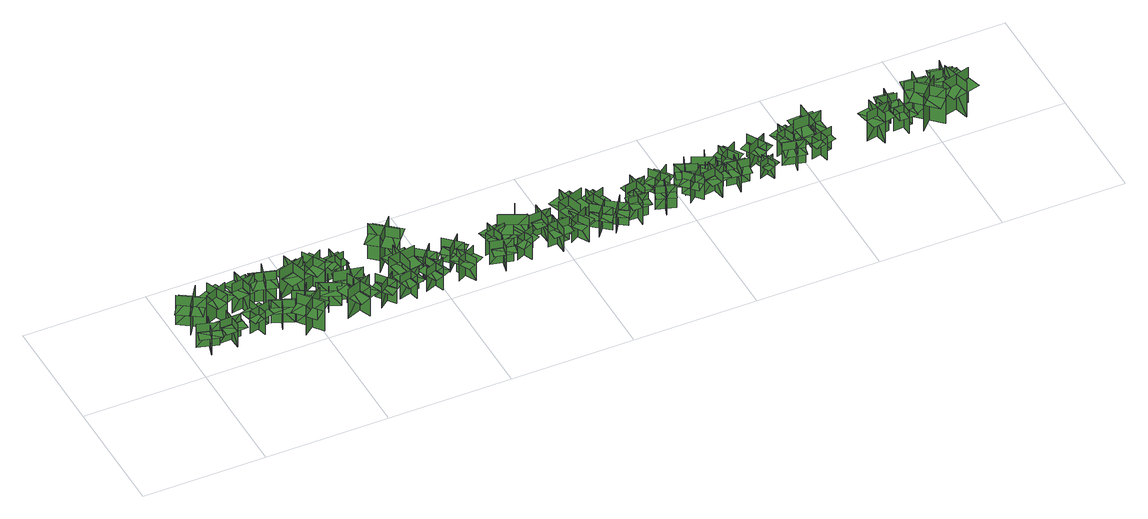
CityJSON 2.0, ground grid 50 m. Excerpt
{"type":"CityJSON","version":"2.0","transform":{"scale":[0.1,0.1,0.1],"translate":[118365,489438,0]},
"CityObjects":{
"tree1":{"type":"SolitaryVegetationObject","geometry":[{"type":"MultiSurface","lod":"1","boundaries":[[[0,1,2]],[[0,2,3]],[[4,5,6]],[[4,6,7]],[[8,9,10]],[[8,10,11]],[[8,11,12]],[[8,12,13]]]}]},
"tree2":{"type":"SolitaryVegetationObject","geometry":[{"type":"MultiSurface","lod":"1","boundaries":[[[14,15,16]],[[14,16,17]],[[18,19,20]],[[18,20,21]],[[22,23,24]],[[22,24,25]],[[22,25,26]],[[22,26,27]]]}]},
"tree3":{"type":"SolitaryVegetationObject","geometry":[{"type":"MultiSurface","lod":"1","boundaries":[[[28,29,30]],[[28,30,31]],[[32,33,34]],[[32,34,35]],[[36,37,38]],[[36,38,39]],[[36,39,40]],[[36,40,41]]]}]},
"tree4":{"type":"SolitaryVegetationObject","geometry":[{"type":"MultiSurface","lod":"1","boundaries":[[[42,43,44]],[[42,44,45]],[[46,47,48]],[[46,48,49]],[[50,51,52]],[[50,52,53]],[[50,53,54]],[[50,54,55]]]}]},
"tree5":{"type":"SolitaryVegetationObject","geometry":[{"type":"MultiSurface","lod":"1","boundaries":[[[56,57,58]],[[56,58,59]],[[60,61,62]],[[60,62,63]],[[64,65,66]],[[64,66,67]],[[64,67,68]],[[64,68,69]]]}]},
"tree6":{"type":"SolitaryVegetationObject","geometry":[{"type":"MultiSurface","lod":"1","boundaries":[[[70,71,72]],[[70,72,73]],[[74,75,76]],[[74,76,77]],[[78,79,80]],[[78,80,81]],[[78,81,82]],[[78,82,83]]]}]},
"tree7":{"type":"SolitaryVegetationObject","geometry":[{"type":"MultiSurface","lod":"1","boundaries":[[[84,85,86]],[[84,86,87]],[[88,89,90]],[[88,90,91]],[[92,93,94]],[[92,94,95]],[[92,95,96]],[[92,96,97]]]}]},
"tree8":{"type":"SolitaryVegetationObject","geometry":[{"type":"MultiSurface","lod":"1","boundaries":[[[98,99,100]],[[98,100,101]],[[102,103,104]],[[102,104,105]],[[106,107,108]],[[106,108,109]],[[106,109,110]],[[106,110,111]]]}]},
"tree9":{"type":"SolitaryVegetationObject","geometry":[{"type":"MultiSurface","lod":"1","boundaries":[[[112,113,114]],[[112,114,115]],[[116,117,118]],[[116,118,119]],[[120,121,122]],[[120,122,123]],[[120,123,124]],[[120,124,125]]]}]},
"tree10":{"type":"SolitaryVegetationObject","geometry":[{"type":"MultiSurface","lod":"1","boundaries":[[[126,127,128]],[[126,128,129]],[[130,131,132]],[[130,132,133]],[[134,135,136]],[[134,136,137]],[[134,137,138]],[[134,138,139]]]}]},
"tree11":{"type":"SolitaryVegetationObject","geometry":[{"type":"MultiSurface","lod":"1","boundaries":[[[140,141,142]],[[140,142,143]],[[144,145,146]],[[144,146,147]],[[148,149,150]],[[148,150,151]],[[148,151,152]],[[148,152,153]]]}]},
"tree12":{"type":"SolitaryVegetationObject","geometry":[{"type":"MultiSurface","lod":"1","boundaries":[[[154,155,156]],[[154,156,157]],[[158,159,160]],[[158,160,161]],[[162,163,164]],[[162,164,165]],[[162,165,166]],[[162,166,167]]]}]},
"tree13":{"type":"SolitaryVegetationObject","geometry":[{"type":"MultiSurface","lod":"1","boundaries":[[[168,169,170]],[[168,170,171]],[[172,173,174]],[[172,174,175]],[[176,177,178]],[[176,178,179]],[[176,179,180]],[[176,180,181]]]}]},
"tree14":{"type":"SolitaryVegetationObject","geometry":[{"type":"MultiSurface","lod":"1","boundaries":[[[182,183,184]],[[182,184,185]],[[186,187,188]],[[186,188,189]],[[190,191,192]],[[190,192,193]],[[190,193,194]],[[190,194,195]]]}]},
"tree15":{"type":"SolitaryVegetationObject","geometry":[{"type":"MultiSurface","lod":"1","boundaries":[[[196,197,198]],[[196,198,199]],[[200,201,202]],[[200,202,203]],[[204,205,206]],[[204,206,207]],[[204,207,208]],[[204,208,209]]]}]},
"tree16":{"type":"SolitaryVegetationObject","geometry":[{"type":"MultiSurface","lod":"1","boundaries":[[[210,211,212]],[[210,212,213]],[[214,215,216]],[[214,216,217]],[[218,219,220]],[[218,220,221]],[[218,221,222]],[[218,222,223]]]}]},
"tree17":{"type":"SolitaryVegetationObject","geometry":[{"type":"MultiSurface","lod":"1","boundaries":[[[224,225,226]],[[224,226,227]],[[228,229,230]],[[228,230,231]],[[232,233,234]],[[232,234,235]],[[232,235,236]],[[232,236,237]]]}]},
"tree18":{"type":"SolitaryVegetationObject","geometry":[{"type":"MultiSurface","lod":"1","boundaries":[[[238,239,240]],[[238,240,241]],[[242,243,244]],[[242,244,245]],[[246,247,248]],[[246,248,249]],[[246,249,250]],[[246,250,251]]]}]},
"tree19":{"type":"SolitaryVegetationObject","geometry":[{"type":"MultiSurface","lod":"1","boundaries":[[[252,253,254]],[[252,254,255]],[[256,257,258]],[[256,258,259]],[[260,261,262]],[[260,262,263]],[[260,263,264]],[[260,264,265]]]}]},
"tree20":{"type":"SolitaryVegetationObject","geometry":[{"type":"MultiSurface","lod":"1","boundaries":[[[266,267,268]],[[266,268,269]],[[270,271,272]],[[270,272,273]],[[274,275,276]],[[274,276,277]],[[274,277,278]],[[274,278,279]]]}]},
"tree21":{"type":"SolitaryVegetationObject","geometry":[{"type":"MultiSurface","lod":"1","boundaries":[[[280,281,282]],[[280,282,283]],[[284,285,286]],[[284,286,287]],[[288,289,290]],[[288,290,291]],[[288,291,292]],[[288,292,293]]]}]},
"tree22":{"type":"SolitaryVegetationObject","geometry":[{"type":"MultiSurface","lod":"1","boundaries":[[[294,295,296]],[[294,296,297]],[[298,299,300]],[[298,300,301]],[[302,303,304]],[[302,304,305]],[[302,305,306]],[[302,306,307]]]}]},
"tree23":{"type":"SolitaryVegetationObject","geometry":[{"type":"MultiSurface","lod":"1","boundaries":[[[308,309,310]],[[308,310,311]],[[312,313,314]],[[312,314,315]],[[316,317,318]],[[316,318,319]],[[316,319,320]],[[316,320,321]]]}]},
"tree24":{"type":"SolitaryVegetationObject","geometry":[{"type":"MultiSurface","lod":"1","boundaries":[[[322,323,324]],[[322,324,325]],[[326,327,328]],[[326,328,329]],[[330,331,332]],[[330,332,333]],[[330,333,334]],[[330,334,335]]]}]},
"tree25":{"type":"SolitaryVegetationObject","geometry":[{"type":"MultiSurface","lod":"1","boundaries":[[[336,337,338]],[[336,338,339]],[[340,341,342]],[[340,342,343]],[[344,345,346]],[[344,346,347]],[[344,347,348]],[[344,348,349]]]}]},
"tree26":{"type":"SolitaryVegetationObject","geometry":[{"type":"MultiSurface","lod":"1","boundaries":[[[350,351,352]],[[350,352,353]],[[354,355,356]],[[354,356,357]],[[358,359,360]],[[358,360,361]],[[358,361,362]],[[358,362,363]]]}]},
"tree27":{"type":"SolitaryVegetationObject","geometry":[{"type":"MultiSurface","lod":"1","boundaries":[[[364,365,366]],[[364,366,367]],[[368,369,370]],[[368,370,371]],[[372,373,374]],[[372,374,375]],[[372,375,376]],[[372,376,377]]]}]},
"tree28":{"type":"SolitaryVegetationObject","geometry":[{"type":"MultiSurface","lod":"1","boundaries":[[[378,379,380]],[[378,380,381]],[[382,383,384]],[[382,384,385]],[[386,387,388]],[[386,388,389]],[[386,389,390]],[[386,390,391]]]}]},
"tree29":{"type":"SolitaryVegetationObject","geometry":[{"type":"MultiSurface","lod":"1","boundaries":[[[392,393,394]],[[392,394,395]],[[396,397,398]],[[396,398,399]],[[400,401,402]],[[400,402,403]],[[400,403,404]],[[400,404,405]]]}]},
"tree30":{"type":"SolitaryVegetationObject","geometry":[{"type":"MultiSurface","lod":"1","boundaries":[[[406,407,408]],[[406,408,409]],[[410,411,412]],[[410,412,413]],[[414,415,416]],[[414,416,417]],[[414,417,418]],[[414,418,419]]]}]},
"tree31":{"type":"SolitaryVegetationObject","geometry":[{"type":"MultiSurface","lod":"1","boundaries":[[[420,421,422]],[[420,422,423]],[[424,425,426]],[[424,426,427]],[[428,429,430]],[[428,430,431]],[[428,431,432]],[[428,432,433]]]}]},
"tree32":{"type":"SolitaryVegetationObject","geometry":[{"type":"MultiSurface","lod":"1","boundaries":[[[434,435,436]],[[434,436,437]],[[438,439,440]],[[438,440,441]],[[442,443,444]],[[442,444,445]],[[442,445,446]],[[442,446,447]]]}]},
"tree33":{"type":"SolitaryVegetationObject","geometry":[{"type":"MultiSurface","lod":"1","boundaries":[[[448,449,450]],[[448,450,451]],[[452,453,454]],[[452,454,455]],[[456,457,458]],[[456,458,459]],[[456,459,460]],[[456,460,461]]]}]},
"tree34":{"type":"SolitaryVegetationObject","geometry":[{"type":"MultiSurface","lod":"1","boundaries":[[[462,463,464]],[[462,464,465]],[[466,467,468]],[[466,468,469]],[[470,471,472]],[[470,472,473]],[[470,473,474]],[[470,474,475]]]}]},
"tree35":{"type":"SolitaryVegetationObject","geometry":[{"type":"MultiSurface","lod":"1","boundaries":[[[476,477,478]],[[476,478,479]],[[480,481,482]],[[480,482,483]],[[484,485,486]],[[484,486,487]],[[484,487,488]],[[484,488,489]]]}]},
"tree36":{"type":"SolitaryVegetationObject","geometry":[{"type":"MultiSurface","lod":"1","boundaries":[[[490,491,492]],[[490,492,493]],[[494,495,496]],[[494,496,497]],[[498,499,500]],[[498,500,501]],[[498,501,502]],[[498,502,503]]]}]},
"tree37":{"type":"SolitaryVegetationObject","geometry":[{"type":"MultiSurface","lod":"1","boundaries":[[[504,505,506]],[[504,506,507]],[[508,509,510]],[[508,510,511]],[[512,513,514]],[[512,514,515]],[[512,515,516]],[[512,516,517]]]}]},
"tree38":{"type":"SolitaryVegetationObject","geometry":[{"type":"MultiSurface","lod":"1","boundaries":[[[518,519,520]],[[518,520,521]],[[522,523,524]],[[522,524,525]],[[526,527,528]],[[526,528,529]],[[526,529,530]],[[526,530,531]]]}]},
"tree39":{"type":"SolitaryVegetationObject","geometry":[{"type":"MultiSurface","lod":"1","boundaries":[[[532,533,534]],[[532,534,535]],[[536,537,538]],[[536,538,539]],[[540,541,542]],[[540,542,543]],[[540,543,544]],[[540,544,545]]]}]},
"tree40":{"type":"SolitaryVegetationObject","geometry":[{"type":"MultiSurface","lod":"1","boundaries":[[[546,547,548]],[[546,548,549]],[[550,551,552]],[[550,552,553]],[[554,555,556]],[[554,556,557]],[[554,557,558]],[[554,558,559]]]}]},
"tree41":{"type":"SolitaryVegetationObject","geometry":[{"type":"MultiSurface","lod":"1","boundaries":[[[560,561,562]],[[560,562,563]],[[564,565,566]],[[564,566,567]],[[568,569,570]],[[568,570,571]],[[568,571,572]],[[568,572,573]]]}]},
"tree42":{"type":"SolitaryVegetationObject","geometry":[{"type":"MultiSurface","lod":"1","boundaries":[[[574,575,576]],[[574,576,577]],[[578,579,580]],[[578,580,581]],[[582,583,584]],[[582,584,585]],[[582,585,586]],[[582,586,587]]]}]},
"tree43":{"type":"SolitaryVegetationObject","geometry":[{"type":"MultiSurface","lod":"1","boundaries":[[[588,589,590]],[[588,590,591]],[[592,593,594]],[[592,594,595]],[[596,597,598]],[[596,598,599]],[[596,599,600]],[[596,600,601]]]}]},
"tree44":{"type":"SolitaryVegetationObject","geometry":[{"type":"MultiSurface","lod":"1","boundaries":[[[602,603,604]],[[602,604,605]],[[606,607,608]],[[606,608,609]],[[610,611,612]],[[610,612,613]],[[610,613,614]],[[610,614,615]]]}]},
"tree45":{"type":"SolitaryVegetationObject","geometry":[{"type":"MultiSurface","lod":"1","boundaries":[[[616,617,618]],[[616,618,619]],[[620,621,622]],[[620,622,623]],[[624,625,626]],[[624,626,627]],[[624,627,628]],[[624,628,629]]]}]},
"tree46":{"type":"SolitaryVegetationObject","geometry":[{"type":"MultiSurface","lod":"1","boundaries":[[[630,631,632]],[[630,632,633]],[[634,635,636]],[[634,636,637]],[[638,639,640]],[[638,640,641]],[[638,641,642]],[[638,642,643]]]}]},
"tree47":{"type":"SolitaryVegetationObject","geometry":[{"type":"MultiSurface","lod":"1","boundaries":[[[644,645,646]],[[644,646,647]],[[648,649,650]],[[648,650,651]],[[652,653,654]],[[652,654,655]],[[652,655,656]],[[652,656,657]]]}]},
"tree48":{"type":"SolitaryVegetationObject","geometry":[{"type":"MultiSurface","lod":"1","boundaries":[[[658,659,660]],[[658,660,661]],[[662,663,664]],[[662,664,665]],[[666,667,668]],[[666,668,669]],[[666,669,670]],[[666,670,671]]]}]},
"tree49":{"type":"SolitaryVegetationObject","geometry":[{"type":"MultiSurface","lod":"1","boundaries":[[[672,673,674]],[[672,674,675]],[[676,677,678]],[[676,678,679]],[[680,681,682]],[[680,682,683]],[[680,683,684]],[[680,684,685]]]}]},
"tree50":{"type":"SolitaryVegetationObject","geometry":[{"type":"MultiSurface","lod":"1","boundaries":[[[686,687,688]],[[686,688,689]],[[690,691,692]],[[690,692,693]],[[694,695,696]],[[694,696,697]],[[694,697,698]],[[694,698,699]]]}]},
"tree51":{"type":"SolitaryVegetationObject","geometry":[{"type":"MultiSurface","lod":"1","boundaries":[[[700,701,702]],[[700,702,703]],[[704,705,706]],[[704,706,707]],[[708,709,710]],[[708,710,711]],[[708,711,712]],[[708,712,713]]]}]},
"tree52":{"type":"SolitaryVegetationObject","geometry":[{"type":"MultiSurface","lod":"1","boundaries":[[[714,715,716]],[[714,716,717]],[[718,719,720]],[[718,720,721]],[[722,723,724]],[[722,724,725]],[[722,725,726]],[[722,726,727]]]}]},
"tree53":{"type":"SolitaryVegetationObject","geometry":[{"type":"MultiSurface","lod":"1","boundaries":[[[728,729,730]],[[728,730,731]],[[732,733,734]],[[732,734,735]],[[736,737,738]],[[736,738,739]],[[736,739,740]],[[736,740,741]]]}]},
"tree54":{"type":"SolitaryVegetationObject","geometry":[{"type":"MultiSurface","lod":"1","boundaries":[[[742,743,744]],[[742,744,745]],[[746,747,748]],[[746,748,749]],[[750,751,752]],[[750,752,753]],[[750,753,754]],[[750,754,755]]]}]},
"tree55":{"type":"SolitaryVegetationObject","geometry":[{"type":"MultiSurface","lod":"1","boundaries":[[[756,757,758]],[[756,758,759]],[[760,761,762]],[[760,762,763]],[[764,765,766]],[[764,766,767]],[[764,767,768]],[[764,768,769]]]}]},
"tree56":{"type":"SolitaryVegetationObject","geometry":[{"type":"MultiSurface","lod":"1","boundaries":[[[770,771,772]],[[770,772,773]],[[774,775,776]],[[774,776,777]],[[778,779,780]],[[778,780,781]],[[778,781,782]],[[778,782,783]]]}]},
"tree57":{"type":"SolitaryVegetationObject","geometry":[{"type":"MultiSurface","lod":"1","boundaries":[[[784,785,786]],[[784,786,787]],[[788,789,790]],[[788,790,791]],[[792,793,794]],[[792,794,795]],[[792,795,796]],[[792,796,797]]]}]},
"tree58":{"type":"SolitaryVegetationObject","geometry":[{"type":"MultiSurface","lod":"1","boundaries":[[[798,799,800]],[[798,800,801]],[[802,803,804]],[[802,804,805]],[[806,807,808]],[[806,808,809]],[[806,809,810]],[[806,810,811]]]}]}
},
"vertices":[
[40,161,5],[124,135,5],[124,135,115],[40,161,115],[73,99,5],[98,183,5],[98,183,115],[73,99,115],[43,153,79],[32,114,79],[117,90,79],[128,129,79],[139,169,79],[54,192,79],
[118,327,4],[54,234,4],[54,234,145],[118,327,145],[29,310,4],[123,247,4],[123,247,145],[29,310,145],[107,326,100],[63,355,100],[1,260,100],[45,231,100],[89,203,100],[151,297,100],
[128,146,2],[216,149,2],[216,149,112],[128,146,112],[179,99,2],[176,187,2],[176,187,112],[179,99,112],[134,140,77],[136,100,77],[224,104,77],[222,145,77],[220,185,77],[132,181,77],
[223,299,4],[131,260,4],[131,260,143],[223,299,143],[162,324,4],[201,233,4],[201,233,143],[162,324,143],[162,324,104],[116,305,104],[155,213,104],[201,233,104],[246,252,104],[207,344,104],
[337,163,6],[251,142,6],[251,142,116],[337,163,116],[277,199,6],[298,113,6],[298,113,116],[277,199,116],[330,167,80],[320,207,80],[234,184,80],[245,145,80],[255,105,80],[340,128,80],
[242,276,6],[341,292,6],[341,292,145],[242,276,145],[296,237,6],[280,335,6],[280,335,145],[296,237,145],[296,237,106],[345,245,106],[329,343,106],[280,335,106],[231,327,106],[247,228,106],
[431,134,1],[349,167,1],[349,167,110],[431,134,110],[403,198,1],[370,116,1],[370,116,110],[403,198,110],[428,141,75],[443,179,75],[360,211,75],[346,173,75],[331,135,75],[413,103,75],
[419,271,7],[323,299,7],[323,299,145],[419,271,145],[387,330,7],[359,234,7],[359,234,145],[387,330,145],[387,330,107],[339,343,107],[312,248,107],[359,234,107],[407,220,107],[435,316,107],
[521,117,5],[433,46,5],[433,46,146],[521,117,146],[432,127,5],[503,38,5],[503,38,146],[432,127,146],[511,119,100],[478,159,100],[391,86,100],[424,46,100],[458,6,100],[544,79,100],
[505,196,6],[460,121,6],[460,121,116],[505,196,116],[437,179,6],[513,134,6],[513,134,116],[437,179,116],[497,195,80],[462,215,80],[418,138,80],[453,118,80],[489,98,80],[532,175,80],
[433,268,6],[542,299,6],[542,299,147],[433,268,147],[511,225,6],[480,333,6],[480,333,147],[511,225,147],[442,263,102],[457,213,102],[565,245,102],[550,295,102],[535,346,102],[426,313,102],
[622,137,6],[542,173,6],[542,173,116],[622,137,116],[597,203,6],[561,122,6],[561,122,116],[597,203,116],[619,145,80],[635,183,80],[554,217,80],[539,180,80],[523,142,80],[604,108,80],
[614,308,6],[529,257,6],[529,257,145],[614,308,145],[550,325,6],[601,239,6],[601,239,145],[550,325,145],[550,325,106],[507,300,106],[558,214,106],[601,239,106],[644,265,106],[593,350,106],
[646,143,6],[688,38,6],[688,38,147],[646,143,147],[611,61,6],[716,103,6],[716,103,147],[611,61,147],[642,134,102],[593,114,102],[637,9,102],[685,30,102],[734,50,102],[690,154,102],
[604,175,5],[714,150,5],[714,150,146],[604,175,146],[652,99,5],[677,209,5],[677,209,146],[652,99,146],[609,166,100],[598,114,100],[709,92,100],[720,143,100],[730,194,100],[619,217,100],
[673,253,7],[662,329,7],[662,329,114],[673,253,114],[704,294,7],[628,283,7],[628,283,114],[704,294,114],[704,294,84],[699,332,84],[622,321,84],[628,283,84],[633,245,84],[710,255,84],
[753,128,7],[807,59,7],[807,59,117],[753,128,117],[745,59,7],[814,113,7],[814,113,117],[745,59,117],[752,120,82],[720,94,82],[775,26,82],[807,51,82],[839,77,82],[783,146,82],
[866,136,7],[887,51,7],[887,51,117],[866,136,117],[830,76,7],[915,98,7],[915,98,117],[830,76,117],[861,130,82],[822,119,82],[845,34,82],[884,45,82],[923,55,82],[900,140,82],
[882,103,5],[866,215,5],[866,215,146],[882,103,146],[936,176,5],[824,159,5],[824,159,146],[936,176,146],[889,111,100],[941,120,100],[922,232,100],[871,223,100],[819,215,100],[838,103,100],
[916,257,3],[824,336,3],[824,336,172],[916,257,172],[911,337,3],[831,245,3],[831,245,172],[911,337,172],[911,337,125],[865,377,125],[785,285,125],[831,245,125],[877,206,125],[957,298,125],
[962,135,6],[994,53,6],[994,53,115],[962,135,115],[934,71,6],[1016,103,6],[1016,103,115],[934,71,115],[958,127,80],[920,112,80],[954,31,80],[992,46,80],[1029,62,80],[995,143,80],
[943,198,5],[1011,142,5],[1011,142,114],[943,198,114],[949,129,5],[1006,196,5],[1006,196,114],[949,129,114],[943,190,79],[918,159,79],[986,103,79],[1012,135,79],[1037,166,79],[969,222,79],
[1125,48,5],[1084,125,5],[1084,125,115],[1125,48,115],[1146,114,5],[1068,73,5],[1068,73,115],[1146,114,115],[1128,55,80],[1164,75,80],[1121,152,80],[1085,132,80],[1050,113,80],[1092,36,80],
[1060,204,4],[1124,144,4],[1124,144,114],[1060,204,114],[1062,134,4],[1122,198,4],[1122,198,114],[1062,134,114],[1060,195,78],[1032,165,78],[1098,107,78],[1125,137,78],[1152,167,78],[1087,226,78],
[1210,107,6],[1296,86,6],[1296,86,116],[1210,107,116],[1247,47,6],[1267,133,6],[1267,133,116],[1247,47,116],[1214,100,80],[1205,60,80],[1291,41,80],[1300,81,80],[1309,120,80],[1223,139,80],
[1266,119,6],[1246,204,6],[1246,204,116],[1266,119,116],[1303,178,6],[1217,158,6],[1217,158,116],[1303,178,116],[1271,125,81],[1311,136,81],[1289,221,81],[1249,211,81],[1210,201,81],[1232,115,81],
[1391,119,6],[1311,84,6],[1311,84,116],[1391,119,116],[1326,145,6],[1362,64,6],[1362,64,116],[1326,145,116],[1384,123,81],[1367,160,81],[1287,123,81],[1304,86,81],[1321,49,81],[1401,86,81],
[1369,226,6],[1320,124,6],[1320,124,147],[1369,226,147],[1284,196,6],[1387,147,6],[1387,147,147],[1284,196,147],[1359,223,101],[1312,245,101],[1264,142,101],[1312,120,101],[1359,98,101],[1407,201,101],
[1403,174,7],[1491,180,7],[1491,180,116],[1403,174,116],[1456,128,7],[1450,216,7],[1450,216,116],[1456,128,116],[1409,168,81],[1412,128,81],[1500,135,81],[1496,176,81],[1493,216,81],[1405,209,81],
[1483,52,7],[1480,140,7],[1480,140,117],[1483,52,117],[1531,104,7],[1443,100,7],[1443,100,117],[1531,104,117],[1489,58,81],[1530,60,81],[1525,148,81],[1484,146,81],[1443,144,81],[1448,56,81],
[1590,59,8],[1546,136,8],[1546,136,117],[1590,59,117],[1608,127,8],[1531,83,8],[1531,83,117],[1608,127,117],[1592,67,82],[1627,88,82],[1582,164,82],[1547,143,82],[1512,122,82],[1557,46,82],
[1583,117,6],[1549,225,6],[1549,225,147],[1583,117,147],[1625,197,6],[1517,163,6],[1517,163,147],[1625,197,147],[1589,126,102],[1638,143,102],[1602,250,102],[1553,234,102],[1503,217,102],[1539,110,102],
[1630,137,7],[1698,81,7],[1698,81,117],[1630,137,117],[1637,68,7],[1692,136,7],[1692,136,117],[1637,68,117],[1630,129,81],[1605,97,81],[1674,42,81],[1699,74,81],[1724,106,81],[1655,161,81],
[1686,136,5],[1654,219,5],[1654,219,115],[1686,136,115],[1714,200,5],[1632,169,5],[1632,169,115],[1714,200,115],[1690,144,79],[1727,159,79],[1695,241,79],[1657,225,79],[1619,210,79],[1652,129,79],
[1689,130,6],[1762,80,6],[1762,80,115],[1689,130,115],[1702,61,6],[1752,134,6],[1752,134,115],[1702,61,115],[1690,122,80],[1668,87,80],[1742,39,80],[1764,74,80],[1786,108,80],[1712,156,80],
[1812,141,6],[1811,63,6],[1811,63,114],[1812,141,114],[1775,105,6],[1852,103,6],[1852,103,114],[1775,105,114],[1775,105,84],[1774,66,84],[1852,65,84],[1852,103,84],[1853,142,84],[1776,144,84],
[1793,169,6],[1879,189,6],[1879,189,115],[1793,169,115],[1853,132,6],[1833,218,6],[1833,218,115],[1853,132,115],[1800,164,80],[1810,125,80],[1896,146,80],[1886,186,80],[1876,225,80],[1790,203,80],
[1889,117,7],[1963,92,7],[1963,92,115],[1889,117,115],[1912,71,7],[1937,144,7],[1937,144,115],[1912,71,115],[1912,71,85],[1949,58,85],[1974,132,85],[1937,144,85],[1900,157,85],[1875,83,85],
[1979,211,6],[1909,159,6],[1909,159,116],[1979,211,116],[1910,222,6],[1963,151,6],[1963,151,116],[1910,222,116],[1971,213,81],[1946,245,81],[1877,192,81],[1902,159,81],[1926,127,81],[1996,181,81],
[2086,149,7],[2020,91,7],[2020,91,116],[2086,149,116],[2016,154,7],[2074,88,7],[2074,88,116],[2016,154,116],[2078,150,81],[2050,180,81],[1985,121,81],[2013,91,81],[2040,61,81],[2105,120,81],
[2023,140,5],[2055,223,5],[2055,223,114],[2023,140,114],[2087,169,5],[2005,200,5],[2005,200,114],[2087,169,114],[2031,143,79],[2069,129,79],[2100,212,79],[2061,226,79],[2023,240,79],[1993,157,79],
[2081,108,7],[2168,124,7],[2168,124,117],[2081,108,117],[2138,68,7],[2123,155,7],[2123,155,117],[2138,68,117],[2088,103,81],[2095,63,81],[2182,80,81],[2174,120,81],[2166,160,81],[2080,143,81],
[2081,212,3],[2161,176,3],[2161,176,113],[2081,212,113],[2106,146,3],[2142,227,3],[2142,227,113],[2106,146,113],[2083,204,77],[2068,166,77],[2149,132,77],[2164,169,77],[2180,207,77],[2099,241,77],
[2213,67,6],[2225,154,6],[2225,154,116],[2213,67,116],[2269,110,6],[2182,121,6],[2182,121,116],[2269,110,116],[2220,72,81],[2261,67,81],[2271,155,81],[2230,159,81],[2190,164,81],[2180,76,81],
[2244,152,2],[2198,227,2],[2198,227,112],[2244,152,112],[2260,220,2],[2186,174,2],[2186,174,112],[2260,220,112],[2247,160,76],[2281,182,76],[2233,256,76],[2199,234,76],[2165,212,76],[2213,138,76],
[2311,102,7],[2370,125,7],[2370,125,85],[2311,102,85],[2357,82,7],[2334,141,7],[2334,141,85],[2357,82,85],[2317,100,60],[2328,73,60],[2386,97,60],[2375,124,60],[2364,151,60],[2306,127,60],
[2320,240,3],[2362,163,3],[2362,163,112],[2320,240,112],[2301,173,3],[2378,215,3],[2378,215,112],[2301,173,112],[2318,232,77],[2282,212,77],[2326,136,77],[2361,156,77],[2396,176,77],[2353,252,77],
[2474,170,6],[2453,85,6],[2453,85,116],[2474,170,116],[2414,134,6],[2499,113,6],[2499,113,116],[2414,134,116],[2466,167,80],[2427,175,80],[2407,90,80],[2447,81,80],[2487,72,80],[2506,158,80],
[2474,157,3],[2446,240,3],[2446,240,113],[2474,157,113],[2505,219,3],[2421,191,3],[2421,191,113],[2505,219,113],[2478,164,77],[2516,177,77],[2487,260,77],[2449,247,77],[2410,233,77],[2439,150,77],
[2615,137,7],[2529,119,7],[2529,119,116],[2615,137,116],[2556,176,7],[2574,89,7],[2574,89,116],[2556,176,116],[2608,142,81],[2599,182,81],[2513,162,81],[2522,123,81],[2531,83,81],[2617,103,81],
[2553,266,4],[2558,153,4],[2558,153,145],[2553,266,145],[2492,200,4],[2605,205,4],[2605,205,145],[2492,200,145],[2546,259,99],[2493,256,99],[2500,143,99],[2552,146,99],[2604,149,99],[2598,262,99],
[2752,119,8],[2850,138,8],[2850,138,147],[2752,119,147],[2807,82,8],[2787,179,8],[2787,179,147],[2807,82,147],[2807,82,108],[2856,92,108],[2836,189,108],[2787,179,108],[2739,169,108],[2758,72,108],
[2873,171,7],[2882,247,7],[2882,247,115],[2873,171,115],[2914,202,7],[2837,211,7],[2837,211,115],[2914,202,115],[2914,202,85],[2918,241,85],[2842,250,85],[2837,211,85],[2833,173,85],[2910,164,85],
[2943,132,8],[2865,128,8],[2865,128,116],[2943,132,116],[2904,167,8],[2909,89,8],[2909,89,116],[2904,167,116],[2904,167,85],[2866,165,85],[2870,87,85],[2909,89,85],[2947,92,85],[2943,169,85],
[3048,168,6],[2964,81,6],[2964,81,175],[3048,168,175],[2967,168,6],[3055,83,6],[3055,83,175],[2967,168,175],[2967,168,128],[2925,124,128],[3012,39,128],[3055,83,128],[3097,127,128],[3010,211,128],
[3000,253,8],[2988,154,8],[2988,154,147],[3000,253,147],[2948,212,8],[3047,200,8],[3047,200,147],[2948,212,147],[2948,212,108],[2942,163,108],[3041,150,108],[3047,200,108],[3053,249,108],[2954,262,108],
[3140,84,6],[3109,202,6],[3109,202,175],[3140,84,175],[3181,153,6],[3063,123,6],[3063,123,175],[3181,153,175],[3181,153,128],[3166,212,128],[3048,182,128],[3063,123,128],[3079,64,128],[3196,94,128],
[3061,225,8],[3158,203,8],[3158,203,146],[3061,225,146],[3096,169,8],[3117,266,8],[3117,266,146],[3096,169,146],[3096,169,107],[3144,158,107],[3166,255,107],[3117,266,107],[3069,277,107],[3047,180,107]
]}
